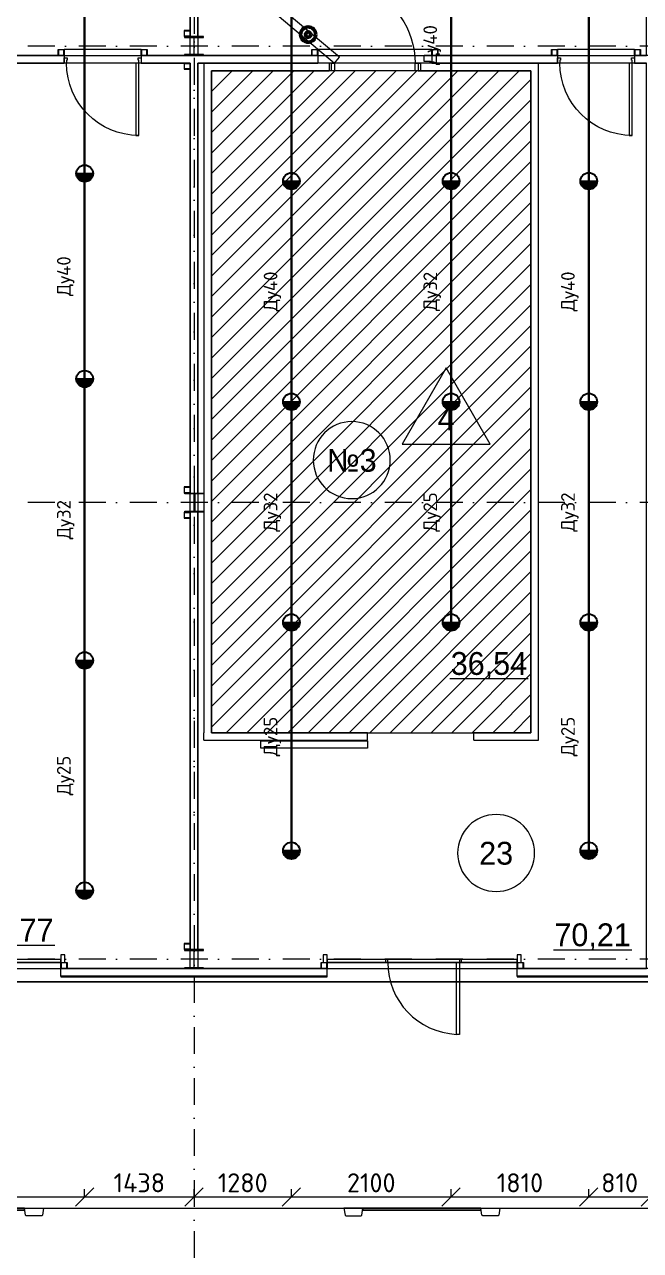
# Model space of a CAD drawing. Header units: millimetres. Extents: x 0 to 2118900, y -20000 to 84100.
# Drawn here: x 415771 to 423870, y 20170 to 36283 of the extents above; entities that cross this region are included whole.
import ezdxf
from ezdxf.enums import TextEntityAlignment as Align

# ---------------------------------------------------------------- set-up
doc = ezdxf.new("R2010")
doc.units = ezdxf.units.MM
for name, pattern in [('Dot & Dashed', [670.277762, 352.777767, -176.388884, 0, -141.111112]), ('Крупный пунктир', [634.99999, 0, -634.99999]), ('Штриховая', [300, 200, -100])]:
    doc.linetypes.add(name, pattern=pattern)
for name, color, linetype, lineweight in [('АР_подоснова', 8, 'Continuous', 13), ('ПТ_В2', 3, 'Continuous', 50), ('ПТ_В21_расп', 1, 'Continuous', 30), ('ПТ_оросители', 7, 'Continuous', 25), ('ПТ_размеры', 7, 'Continuous', 13), ('ПТ_текст', 7, 'Continuous', 18), ('ПТ_штриховка', 8, 'Continuous', 9)]:
    doc.layers.add(name, color=color, linetype=linetype, lineweight=lineweight)
doc.styles.add('АР_текст_1', font='arial.ttf')
doc.styles.add('ПТ', font='isocpeur.ttf')
doc.dimstyles.new('ПТ100', dxfattribs={"dimscale": 100, "dimtxt": 2.5, "dimasz": 1.2, "dimexe": 1, "dimexo": 0, "dimgap": 0.6, "dimtad": 1, "dimdec": 0, "dimtxsty": 'ПТ', "dimtsz": 1.2, "dimcen": 2.5, "dimclrd": 7, "dimclre": 7, "dimclrt": 7, "dimazin": 3, "dimtfac": 1, "dimtmove": 0, "dimatfit": 3, "dimlwd": 13, "dimlwe": 13, "dimarcsym": 0})

# ---------------------------------------------------------------- blocks, each defined once
blk = doc.blocks.new('Разгрузочный тамбур_22_1', base_point=(3324, 5825))
at = {"color": 0, "linetype": 'Continuous', "lineweight": -2}
blk.add_line((6910, 182), (8168, 182), dxfattribs=at)
for start, end in [(0, 180), (180, 0)]:
    blk.add_arc((6996, 2373), 506, start, end, dxfattribs=at)
at = {"color": 0, "lineweight": -2, "style": 'АР_текст_1'}
for tag, p in [('ROOM_NUMBER', (6996, 2373)), ('ROOM_AREA', (7539, 381))]:
    blk.add_attdef(tag, text='', height=300, dxfattribs=at).set_placement(p, align=Align.MIDDLE_CENTER)
blk = doc.blocks.new('Разгрузочный тамбур_23_2', base_point=(15197, 1576))
at = {"color": 0, "linetype": 'Continuous', "lineweight": -2}
blk.add_line((14725, 120), (15755, 120), dxfattribs=at)
for start, end in [(0, 180), (180, 0)]:
    blk.add_arc((13972, 1394), 506, start, end, dxfattribs=at)
at = {"color": 0, "lineweight": -2, "style": 'АР_текст_1'}
for tag, p in [('ROOM_NUMBER', (13972, 1391)), ('ROOM_AREA', (15240, 319))]:
    blk.add_attdef(tag, text='', height=300, dxfattribs=at).set_placement(p, align=Align.MIDDLE_CENTER)
blk = doc.blocks.new('Колонна SHS ГК 270')
at = {"color": 0, "linetype": 'Continuous', "lineweight": -2}
for p, q in [((40, 40), (-40, 40)), ((-40, 40), (-40, -40)), ((-36.4, -36.4), (-36.4, 36.4)), ((-36.4, 36.4), (36.4, 36.4)), ((36.4, 36.4), (36.4, -36.4)), ((40, -40), (40, 40)), ((-40, -40), (40, -40)), ((36.4, -36.4), (-36.4, -36.4))]:
    blk.add_line(p, q, dxfattribs=at)
blk = doc.blocks.new('Труба Квадратного Сечения ГК SHS 27')
at = {"color": 0, "linetype": 'Continuous', "lineweight": -2}
for p, q in [((1250, 40), (0, 40)), ((0, 40), (0, 0)), ((0, 0), (0, -40)), ((2500, 40), (1250, 40)), ((2500, 0), (2500, 40)), ((2500, -40), (2500, 0)), ((0, -40), (1250, -40)), ((1250, -40), (2500, -40))]:
    blk.add_line(p, q, dxfattribs=at)
blk = doc.blocks.new('Труба Квадратного Сечения ГК SHS 27_5')
at = {"color": 0, "linetype": 'Continuous', "lineweight": -2}
for p, q in [((505, 40), (0, 40)), ((0, 40), (0, 0)), ((0, 0), (0, -40)), ((1010, 40), (505, 40)), ((1010, 0), (1010, 40)), ((1010, -40), (1010, 0)), ((0, -40), (505, -40)), ((505, -40), (1010, -40))]:
    blk.add_line(p, q, dxfattribs=at)
blk = doc.blocks.new('Труба Квадратного Сечения ГК SHS 27_6')
at = {"color": 0, "linetype": 'Continuous', "lineweight": -2}
for p, q in [((750, 40), (0, 40)), ((0, 40), (0, 0)), ((0, 0), (0, -40)), ((1500, 40), (750, 40)), ((1500, 0), (1500, 40)), ((1500, -40), (1500, 0)), ((0, -40), (750, -40)), ((750, -40), (1500, -40))]:
    blk.add_line(p, q, dxfattribs=at)
blk = doc.blocks.new('Морозильная камера №3_№3_84', base_point=(12258, 6925))
at = {"color": 0, "linetype": 'Continuous', "lineweight": -2}
for p, q in [((13314, 7769), (12735, 6767)), ((13892, 6767), (13314, 7769)), ((12735, 6767), (13892, 6767)), ((13362, 3686), (14391, 3686))]:
    blk.add_line(p, q, dxfattribs=at)
at = {"color": 0, "linetype": 'Штриховая', "lineweight": -2, "flags": 128}
blk.add_lwpolyline([(10230, 2975), (14430, 2975), (14430, 11675), (10230, 11675)], close=True, dxfattribs=at)
at = {"color": 0, "linetype": 'Continuous', "lineweight": -2}
for start, end in [(0, 180), (180, 0)]:
    blk.add_arc((12074, 6558), 506, start, end, dxfattribs=at)
at = {"color": 0, "lineweight": -2, "style": 'АР_текст_1'}
for tag, p in [('DUMMY_112', (13314, 7101)), ('ROOM_NUMBER', (12074, 6555)), ('ROOM_AREA', (13877, 3885))]:
    blk.add_attdef(tag, text='', height=300, dxfattribs=at).set_placement(p, align=Align.MIDDLE_CENTER)
blk = doc.blocks.new('Перекрытие_1100', base_point=(-300, -300))
at = {"color": 0, "linetype": 'Continuous', "lineweight": -2, "flags": 128}
blk.add_lwpolyline([(-300, -300), (98301, -300), (98301, 40301), (-300, 40301)], close=True, dxfattribs=at)
blk = doc.blocks.new('Перекрытие_310', base_point=(8021, -3275))
at = {"color": 0, "linetype": 'Continuous', "lineweight": -2, "flags": 128}
blk.add_lwpolyline([(8021, -3275), (8008, -3366), (7998, -3375), (7795, -3375), (7785, -3366), (7771, -3275)], close=True, dxfattribs=at)
blk = doc.blocks.new('Перекрытие_410', base_point=(11971, -3275))
at = {"color": 0, "linetype": 'Continuous', "lineweight": -2, "flags": 128}
blk.add_lwpolyline([(11971, -3275), (11985, -3366), (11995, -3375), (12198, -3375), (12208, -3366), (12221, -3275)], close=True, dxfattribs=at)
blk = doc.blocks.new('Перекрытие_510', base_point=(14021, -3275))
at = {"color": 0, "linetype": 'Continuous', "lineweight": -2, "flags": 128}
blk.add_lwpolyline([(14021, -3275), (14008, -3366), (13998, -3375), (13795, -3375), (13785, -3366), (13771, -3275)], close=True, dxfattribs=at)
blk = doc.blocks.new('Однопольная Дверь 27_3')
at = {"color": 0, "linetype": 'Continuous', "lineweight": -2}
for p, q in [((435, 0), (435, 950)), ((435, 950), (475, 950)), ((475, 950), (475, 0)), ((-475, 0), (-505, 0)), ((-505, 0), (-505, -70)), ((-505, -70), (-505, 0)), ((-505, -70), (-505, 0)), ((-475, -40), (-475, 0)), ((475, 0), (435, 0)), ((505, 0), (475, 0)), ((475, 0), (475, -40)), ((505, -70), (505, 0)), ((505, -70), (505, 0)), ((505, -70), (505, 0)), ((-505, -70), (-465, -70)), ((-505, -100), (-505, -70)), ((-465, -40), (-475, -40)), ((-465, -70), (-465, -40)), ((475, -40), (465, -40)), ((465, -40), (465, -70)), ((465, -70), (505, -70)), ((505, -100), (505, -70))]:
    blk.add_line(p, q, dxfattribs=at)
blk.add_arc((475, 0), 950, 90, 180, dxfattribs=at)
blk = doc.blocks.new('Простой Проем Двери')
at = {"color": 0, "linetype": 'Continuous', "lineweight": -2}
for p, q in [((-750, 0), (-750, -100)), ((750, 0), (750, -100))]:
    blk.add_line(p, q, dxfattribs=at)
blk = doc.blocks.new('Стена_70', base_point=(-125, 11875))
at = {"color": 0, "linetype": 'Continuous', "lineweight": -2}
for p, q in [((8294, 11875), (8294, 11845)), ((8294, 11845), (8294, 11775)), ((9304, 11875), (9304, 11845)), ((9304, 11845), (9304, 11775)), ((11627, 11875), (11627, 11775)), ((13127, 11875), (13127, 11775)), ((14780, 11875), (14780, 11845)), ((14780, 11845), (14780, 11775)), ((15790, 11875), (15790, 11845)), ((15790, 11845), (15790, 11775))]:
    blk.add_line(p, q, dxfattribs=at)
at = {"color": 0, "linetype": 'Continuous', "lineweight": -2, "flags": 128}
for points in [[(8294, 11875), (6640, 11875)], [(6640, 11775), (8294, 11775)], [(11627, 11875), (9304, 11875)], [(9304, 11775), (9950, 11775)], [(10050, 11775), (11627, 11775)], [(14780, 11875), (13127, 11875)], [(13127, 11775), (14780, 11775)], [(17627, 11875), (15790, 11875)], [(15790, 11775), (15950, 11775)]]:
    blk.add_lwpolyline(points, dxfattribs=at)
at = {"color": 0, "linetype": 'Continuous', "lineweight": -2, "xscale": -1, "zscale": 1000, "rotation": 180}
for p in [(8799, 11775), (15285, 11775)]:
    blk.add_blockref('Однопольная Дверь 27_3', p, dxfattribs=at)
at = {"color": 0, "linetype": 'Continuous', "lineweight": -2, "xscale": -1, "zscale": 1000}
blk.add_blockref('Простой Проем Двери', (12377, 11875), dxfattribs=at)
blk = doc.blocks.new('Наружная Раздвижная Дверь 27')
at = {"color": 0, "linetype": 'Continuous', "lineweight": -2}
for p, q in [((-700, 0), (-700, -100)), ((700, 105), (2100, 105)), ((700, 5), (700, 105)), ((2100, 5), (700, 5)), ((700, 0), (700, -100)), ((2100, 105), (2100, 5))]:
    blk.add_line(p, q, dxfattribs=at)
blk = doc.blocks.new('Стена_31', base_point=(10130, 2875))
at = {"color": 0, "linetype": 'Continuous', "lineweight": -2}
for p, q in [((12280, 2875), (12280, 2975)), ((13680, 2875), (13680, 2975))]:
    blk.add_line(p, q, dxfattribs=at)
at = {"color": 0, "linetype": 'Continuous', "lineweight": -2, "flags": 128}
for points in [[(10130, 2875), (10130, 2975)], [(12280, 2975), (10230, 2975)], [(14430, 2975), (13680, 2975)], [(14530, 2875), (14530, 2975)], [(10130, 2875), (12280, 2875)], [(13680, 2875), (14530, 2875)]]:
    blk.add_lwpolyline(points, dxfattribs=at)
at = {"color": 0, "linetype": 'Continuous', "lineweight": -2, "zscale": 1000, "rotation": 180}
blk.add_blockref('Наружная Раздвижная Дверь 27', (12980, 2875), dxfattribs=at)
blk = doc.blocks.new('Стена_32', base_point=(14530, 2875))
at = {"color": 0, "linetype": 'Continuous', "lineweight": -2, "flags": 128}
for points in [[(14530, 11775), (14430, 11775)], [(14530, 2975), (14530, 11775)], [(14430, 11675), (14430, 2975)]]:
    blk.add_lwpolyline(points, dxfattribs=at)
blk = doc.blocks.new('Однопольная Дверь 27_4')
at = {"color": 0, "linetype": 'Continuous', "lineweight": -2}
for p, q in [((466, 77), (1278, 758)), ((1342, 681), (530, 0)), ((1278, 758), (1342, 681)), ((-570, 0), (-600, 0)), ((-600, 0), (-600, -100)), ((-600, 0), (-600, -100)), ((-600, 0), (-600, -100)), ((-530, 0), (-570, 0)), ((-570, 0), (-570, -100)), ((-530, -100), (-530, 0)), ((530, 0), (466, 77)), ((570, 0), (530, 0)), ((530, 0), (530, -100)), ((570, 0), (600, 0)), ((570, -100), (570, 0)), ((600, 0), (600, -100)), ((600, 0), (600, -100)), ((600, 0), (600, -100)), ((-570, -100), (-600, -100)), ((-570, -100), (-530, -100)), ((530, -100), (570, -100)), ((570, -100), (600, -100))]:
    blk.add_line(p, q, dxfattribs=at)
blk.add_arc((530, 0), 1060, 40, 180, dxfattribs=at)
blk = doc.blocks.new('Стена_33', base_point=(14530, 11775))
at = {"color": 0, "linetype": 'Continuous', "lineweight": -2}
for p, q in [((11777, 11775), (11777, 11675)), ((12977, 11775), (12977, 11675))]:
    blk.add_line(p, q, dxfattribs=at)
at = {"color": 0, "linetype": 'Continuous', "lineweight": -2, "flags": 128}
for points in [[(10130, 11775), (10130, 11675)], [(11777, 11775), (10130, 11775)], [(14430, 11775), (12977, 11775)], [(10230, 11675), (11777, 11675)], [(12977, 11675), (14430, 11675)]]:
    blk.add_lwpolyline(points, dxfattribs=at)
at = {"color": 0, "linetype": 'Continuous', "lineweight": -2, "xscale": -1, "zscale": 1000}
blk.add_blockref('Однопольная Дверь 27_4', (12377, 11775), dxfattribs=at)
blk = doc.blocks.new('Стена_34', base_point=(10130, 11775))
at = {"color": 0, "linetype": 'Continuous', "lineweight": -2, "flags": 128}
for points in [[(10130, 11675), (10130, 2975)], [(10230, 2975), (10230, 11675)]]:
    blk.add_lwpolyline(points, dxfattribs=at)
blk = doc.blocks.new('Стена_35', base_point=(10000, 125))
at = {"color": 0, "linetype": 'Continuous', "lineweight": -2, "flags": 128}
for points in [[(10050, 5875), (9950, 5875)], [(9950, 5875), (9950, 125)], [(10050, 125), (10050, 5875)], [(9950, 125), (10050, 125)]]:
    blk.add_lwpolyline(points, dxfattribs=at)
blk = doc.blocks.new('Стена_144', base_point=(14250, -225))
at = {"color": 0, "linetype": 'Continuous', "lineweight": -2, "flags": 128}
for points in [[(15997, -225), (14250, -225)], [(14250, -225), (14250, -235)], [(14250, -235), (15997, -235)], [(15997, -235), (15997, -225)]]:
    blk.add_lwpolyline(points, dxfattribs=at)
blk = doc.blocks.new('Стена_145', base_point=(11750, -225))
at = {"color": 0, "linetype": 'Continuous', "lineweight": -2, "flags": 128}
for points in [[(11750, -225), (10003, -225)], [(10003, -225), (10003, -235)], [(10003, -235), (11750, -235)], [(11750, -235), (11750, -225)]]:
    blk.add_lwpolyline(points, dxfattribs=at)
blk = doc.blocks.new('Стена_146', base_point=(11750, -225))
at = {"color": 0, "linetype": 'Continuous', "lineweight": -2, "flags": 128}
for points in [[(11750, -225), (10003, -225)], [(10003, -225), (10003, -235)], [(10003, -235), (11750, -235)], [(11750, -235), (11750, -225)]]:
    blk.add_lwpolyline(points, dxfattribs=at)
blk = doc.blocks.new('Стена_334', base_point=(8250, -225))
at = {"color": 0, "linetype": 'Continuous', "lineweight": -2, "flags": 128}
for points in [[(9997, -225), (8250, -225)], [(8250, -225), (8250, -235)], [(8250, -235), (9997, -235)], [(9997, -235), (9997, -225)]]:
    blk.add_lwpolyline(points, dxfattribs=at)
blk = doc.blocks.new('Стена_335', base_point=(8250, -225))
at = {"color": 0, "linetype": 'Continuous', "lineweight": -2, "flags": 128}
for points in [[(9997, -225), (8250, -225)], [(8250, -225), (8250, -235)], [(8250, -235), (9997, -235)], [(9997, -235), (9997, -225)]]:
    blk.add_lwpolyline(points, dxfattribs=at)
blk = doc.blocks.new('Стена_338', base_point=(14250, -225))
at = {"color": 0, "linetype": 'Continuous', "lineweight": -2, "flags": 128}
for points in [[(15997, -225), (14250, -225)], [(14250, -225), (14250, -235)], [(14250, -235), (15997, -235)], [(15997, -235), (15997, -225)]]:
    blk.add_lwpolyline(points, dxfattribs=at)
blk = doc.blocks.new('Стена_387', base_point=(10000, 12125))
at = {"color": 0, "linetype": 'Continuous', "lineweight": -2, "flags": 128}
for points in [[(10050, 17875), (9950, 17875)], [(9950, 17875), (9950, 15825)], [(10050, 15825), (10050, 17875)], [(9950, 15725), (9950, 12125)], [(10050, 12125), (10050, 15725)], [(9950, 12125), (10050, 12125)]]:
    blk.add_lwpolyline(points, dxfattribs=at)
blk = doc.blocks.new('Стена_399', base_point=(10000, 6125))
at = {"color": 0, "linetype": 'Continuous', "lineweight": -2, "flags": 128}
for points in [[(9950, 11775), (9950, 6125)], [(10050, 6125), (10050, 11775)], [(9950, 6125), (10050, 6125)]]:
    blk.add_lwpolyline(points, dxfattribs=at)
blk = doc.blocks.new('Морф_9')
at = {"color": 0, "linetype": 'Continuous', "lineweight": -2, "flags": 128}
for points in [[(7321, -3301), (7321, -3299)], [(7321, -3299), (7621, -3299)], [(7621, -3301), (7321, -3301)], [(7621, -3299), (7621, -3301)], [(7771, -3299), (7621, -3299)], [(7621, -3301), (7771, -3301)], [(7771, -3299), (7771, -3301)]]:
    blk.add_lwpolyline(points, dxfattribs=at)
blk = doc.blocks.new('Морф_10')
at = {"color": 0, "linetype": 'Continuous', "lineweight": -2, "flags": 128}
for points in [[(7521, -3301), (7521, -3299)], [(7521, -3299), (7771, -3299)], [(7771, -3301), (7521, -3301)], [(7771, -3299), (7771, -3301)]]:
    blk.add_lwpolyline(points, dxfattribs=at)
blk = doc.blocks.new('Морф_11')
at = {"color": 0, "linetype": 'Continuous', "lineweight": -2, "flags": 128}
for points in [[(7721, -3301), (7721, -3299)], [(7721, -3299), (7771, -3299)], [(7771, -3301), (7721, -3301)], [(7771, -3299), (7771, -3301)]]:
    blk.add_lwpolyline(points, dxfattribs=at)
blk = doc.blocks.new('Морф_12')
at = {"color": 0, "linetype": 'Continuous', "lineweight": -2, "flags": 128}
for points in [[(12221, -3301), (12221, -3299)], [(12421, -3299), (12221, -3299)], [(12421, -3301), (12221, -3301)], [(12421, -3301), (12421, -3299)]]:
    blk.add_lwpolyline(points, dxfattribs=at)
blk = doc.blocks.new('Морф_13')
at = {"color": 0, "linetype": 'Continuous', "lineweight": -2, "flags": 128}
for points in [[(12221, -3301), (12221, -3299)], [(12221, -3299), (12421, -3299)], [(12421, -3301), (12221, -3301)], [(12421, -3299), (12421, -3301)], [(12621, -3299), (12421, -3299)], [(12421, -3301), (12621, -3301)], [(12621, -3301), (12621, -3299)]]:
    blk.add_lwpolyline(points, dxfattribs=at)
blk = doc.blocks.new('Морф_14')
at = {"color": 0, "linetype": 'Continuous', "lineweight": -2, "flags": 128}
for points in [[(12321, -3301), (12321, -3299)], [(12321, -3299), (12621, -3299)], [(12621, -3301), (12321, -3301)], [(12621, -3299), (12621, -3301)], [(12821, -3299), (12621, -3299)], [(12621, -3301), (12821, -3301)], [(12821, -3301), (12821, -3299)]]:
    blk.add_lwpolyline(points, dxfattribs=at)
blk = doc.blocks.new('Морф_15')
at = {"color": 0, "linetype": 'Continuous', "lineweight": -2, "flags": 128}
for points in [[(12321, -3301), (12321, -3299)], [(12321, -3299), (12621, -3299)], [(12621, -3301), (12321, -3301)], [(12621, -3299), (12621, -3301)], [(12821, -3299), (12621, -3299)], [(12621, -3301), (12821, -3301)], [(12821, -3301), (12821, -3299)]]:
    blk.add_lwpolyline(points, dxfattribs=at)
blk = doc.blocks.new('Морф_16')
at = {"color": 0, "linetype": 'Continuous', "lineweight": -2, "flags": 128}
for points in [[(12521, -3301), (12521, -3299)], [(12521, -3299), (12821, -3299)], [(12821, -3301), (12521, -3301)], [(12821, -3299), (12821, -3301)], [(13021, -3299), (12821, -3299)], [(12821, -3301), (13021, -3301)], [(13021, -3301), (13021, -3299)]]:
    blk.add_lwpolyline(points, dxfattribs=at)
blk = doc.blocks.new('Морф_17')
at = {"color": 0, "linetype": 'Continuous', "lineweight": -2, "flags": 128}
for points in [[(12721, -3301), (12721, -3299)], [(12721, -3299), (13021, -3299)], [(13021, -3301), (12721, -3301)], [(13021, -3299), (13021, -3301)], [(13221, -3299), (13021, -3299)], [(13021, -3301), (13221, -3301)], [(13221, -3301), (13221, -3299)]]:
    blk.add_lwpolyline(points, dxfattribs=at)
blk = doc.blocks.new('Морф_18')
at = {"color": 0, "linetype": 'Continuous', "lineweight": -2, "flags": 128}
for points in [[(12921, -3301), (12921, -3299)], [(12921, -3299), (13221, -3299)], [(13221, -3301), (12921, -3301)], [(13221, -3299), (13221, -3301)], [(13421, -3299), (13221, -3299)], [(13221, -3301), (13421, -3301)], [(13421, -3301), (13421, -3299)]]:
    blk.add_lwpolyline(points, dxfattribs=at)
blk = doc.blocks.new('Морф_19')
at = {"color": 0, "linetype": 'Continuous', "lineweight": -2, "flags": 128}
for points in [[(13121, -3301), (13121, -3299)], [(13121, -3299), (13421, -3299)], [(13421, -3301), (13121, -3301)], [(13421, -3299), (13421, -3301)], [(13621, -3299), (13421, -3299)], [(13421, -3301), (13621, -3301)], [(13621, -3301), (13621, -3299)]]:
    blk.add_lwpolyline(points, dxfattribs=at)
blk = doc.blocks.new('Морф_20')
at = {"color": 0, "linetype": 'Continuous', "lineweight": -2, "flags": 128}
for points in [[(13321, -3301), (13321, -3299)], [(13321, -3299), (13621, -3299)], [(13621, -3301), (13321, -3301)], [(13621, -3299), (13621, -3301)], [(13771, -3299), (13621, -3299)], [(13621, -3301), (13771, -3301)], [(13771, -3299), (13771, -3301)]]:
    blk.add_lwpolyline(points, dxfattribs=at)
blk = doc.blocks.new('Морф_21')
at = {"color": 0, "linetype": 'Continuous', "lineweight": -2, "flags": 128}
for points in [[(13521, -3301), (13521, -3299)], [(13521, -3299), (13771, -3299)], [(13771, -3301), (13521, -3301)], [(13771, -3299), (13771, -3301)]]:
    blk.add_lwpolyline(points, dxfattribs=at)
blk = doc.blocks.new('Морф_22')
at = {"color": 0, "linetype": 'Continuous', "lineweight": -2, "flags": 128}
for points in [[(13721, -3301), (13721, -3299)], [(13721, -3299), (13771, -3299)], [(13771, -3301), (13721, -3301)], [(13771, -3299), (13771, -3301)]]:
    blk.add_lwpolyline(points, dxfattribs=at)
blk = doc.blocks.new('Колонна Универсальная 27')
at = {"color": 0, "linetype": 'Continuous', "lineweight": -2}
for p, q in [((125, 125), (-125, 125)), ((-125, 125), (-125, 113)), ((-125, 113), (-4, 113)), ((-4, 113), (-4, -113)), ((4, -113), (4, 113)), ((4, 113), (125, 113)), ((125, 113), (125, 125)), ((-4, -113), (-125, -113)), ((-125, -113), (-125, -125)), ((-125, -125), (125, -125)), ((125, -113), (4, -113)), ((125, -125), (125, -113))]:
    blk.add_line(p, q, dxfattribs=at)
blk = doc.blocks.new('Двутавp К 26020-83 27')
at = {"color": 0, "linetype": 'Крупный пунктир', "lineweight": -2}
blk.add_line((0, 0), (39875, 0), dxfattribs=at)
blk = doc.blocks.new('Перекрытие_750', base_point=(3875, -3275))
at = {"color": 0, "linetype": 'Continuous', "lineweight": -2, "flags": 128}
blk.add_lwpolyline([(3875, -3275), (94125, -3275), (94125, -300), (3875, -300)], close=True, dxfattribs=at)
blk = doc.blocks.new('Перекрытие_760', base_point=(6221, -3299))
at = {"color": 0, "linetype": 'Continuous', "lineweight": -2, "flags": 128}
blk.add_lwpolyline([(6221, -3299), (7771, -3299), (7771, -3275), (6221, -3275)], close=True, dxfattribs=at)
blk = doc.blocks.new('Перекрытие_770', base_point=(12221, -3299))
at = {"color": 0, "linetype": 'Continuous', "lineweight": -2, "flags": 128}
blk.add_lwpolyline([(12221, -3299), (13771, -3299), (13771, -3275), (12221, -3275)], close=True, dxfattribs=at)
blk = doc.blocks.new('Ворота Гаражные Раздвижные Вертикальные 27')
at = {"color": 0, "linetype": 'Continuous', "lineweight": -2}
for p, q in [((-1250, 180), (-1250, 80)), ((1250, 180), (1250, 80)), ((-1250, 0), (-1300, 0)), ((-1300, 0), (-1300, -100)), ((1250, 0), (-1250, 0)), ((-1250, 0), (-1250, -40)), ((-1250, -100), (-1250, 0)), ((1250, -40), (1250, 0)), ((1300, 0), (1250, 0)), ((1250, 0), (1250, -100)), ((1300, -100), (1300, 0)), ((-1300, -100), (-1250, -100)), ((-1250, -40), (1250, -40)), ((1250, -100), (1300, -100))]:
    blk.add_line(p, q, dxfattribs=at)
blk.add_point((0, 0), dxfattribs=at)
blk.add_point((0, 0), dxfattribs=at)
blk.add_point((0, 0), dxfattribs=at)
blk.add_point((0, 0), dxfattribs=at)
blk = doc.blocks.new('Стена_413', base_point=(-125, -125))
at = {"color": 0, "linetype": 'Continuous', "lineweight": -2}
for p, q in [((8250, -225), (8250, -125)), ((11750, -225), (11750, -125)), ((14250, -225), (14250, -125))]:
    blk.add_line(p, q, dxfattribs=at)
at = {"color": 0, "linetype": 'Continuous', "lineweight": -2, "flags": 128}
for points in [[(11700, -125), (8300, -125)], [(17700, -125), (14300, -125)], [(8250, -225), (11750, -225)], [(14250, -225), (17750, -225)]]:
    blk.add_lwpolyline(points, dxfattribs=at)
at = {"color": 0, "linetype": 'Continuous', "lineweight": -2}
blk.add_point((13000, -45), dxfattribs=at)
blk.add_point((13000, -45), dxfattribs=at)
at = {"color": 0, "linetype": 'Continuous', "lineweight": -2, "zscale": 1000, "rotation": 180}
for p in [(7000, -45), (13000, -45)]:
    blk.add_blockref('Ворота Гаражные Раздвижные Вертикальные 27', p, dxfattribs=at)
blk = doc.blocks.new('Стандартный Маркер Сетки_40')
at = {"color": 0, "linetype": 'Dot & Dashed', "lineweight": -2}
blk.add_line((0, 0), (55187, 0), dxfattribs=at)
at = {"color": 0, "lineweight": -2, "style": 'АР_текст_1'}
blk.add_attdef('AC_MarkerText_1', text='', height=300, rotation=90, dxfattribs=at).set_placement((55368, -69), align=Align.TOP_CENTER)
blk = doc.blocks.new('AR_F1')
at = {"layer": 'АР_подоснова', "linetype": 'Dot & Dashed'}
for p, q in [((98000, 12000), (-4800, 12000)), ((98000, 6000), (-4800, 6000)), ((98000, 0), (-4800, 0))]:
    blk.add_line(p, q, dxfattribs=at)
at = {"layer": 'АР_подоснова', "linetype": 'Continuous'}
for p, q in [((12546, -5), (12518, -5)), ((12518, -5), (12518, -45)), ((12518, -45), (12546, -45)), ((12546, -45), (12546, -5)), ((13450, -989), (13450, -43)), ((13450, -43), (13490, -43)), ((13518, -5), (13490, -5)), ((13490, -5), (13490, -45)), ((13490, -43), (13490, -989)), ((13490, -45), (13518, -45)), ((13518, -45), (13518, -5)), ((13490, -989), (13450, -989))]:
    blk.add_line(p, q, dxfattribs=at)
at = {"layer": 'АР_подоснова', "linetype": 'Continuous', "flags": 128}
for points in [[(4225, 15726), (4225, 11875), (9950, 11875), (9950, 15726)], [(10050, 15726), (10050, 11875), (15950, 11875), (15950, 15726)], [(9950, 5875), (9950, 6125), (9950, 11775), (-125, 11775), (-125, 1975), (5670, 1975), (5670, -125), (9950, -125), (9950, 125)], [(10050, 11775), (10050, -125), (15950, -125), (15950, 11775), (14530, 11775), (10130, 11775)], [(10230, 2975), (14430, 2975), (14430, 11675), (10230, 11675)]]:
    blk.add_lwpolyline(points, close=True, dxfattribs=at)
at = {"layer": 'АР_подоснова', "linetype": 'Continuous'}
blk.add_arc((13495, -41), 949, 180.2153, 267.3048, dxfattribs=at)
for name, p in [('Перекрытие_1100', (-300, -300)), ('Перекрытие_750', (3875, -3275)), ('Перекрытие_760', (6221, -3299)), ('Морф_9', (0, 0)), ('Морф_10', (0, 0)), ('Морф_11', (0, 0)), ('Перекрытие_310', (8021, -3275)), ('Перекрытие_410', (11971, -3275)), ('Перекрытие_770', (12221, -3299)), ('Морф_12', (0, 0)), ('Морф_13', (0, 0)), ('Морф_14', (0, 0)), ('Морф_15', (0, 0)), ('Морф_16', (0, 0)), ('Морф_17', (0, 0)), ('Морф_18', (0, 0)), ('Морф_19', (0, 0)), ('Морф_20', (0, 0)), ('Морф_21', (0, 0)), ('Морф_22', (0, 0)), ('Перекрытие_510', (14021, -3275))]:
    blk.add_blockref(name, p, dxfattribs=at)
at = {"layer": 'АР_подоснова', "linetype": 'Continuous', "zscale": 1000}
for name, p, rotation in [('Стандартный Маркер Сетки_40', (10000, 40000), 270), ('Колонна SHS ГК 270', (9910, 12165), 180), ('Колонна Универсальная 27', (10000, 12000), 180), ('Труба Квадратного Сечения ГК SHS 27_5', (9304, 11915), 180), ('Труба Квадратного Сечения ГК SHS 27_6', (13127, 11915), 180), ('Труба Квадратного Сечения ГК SHS 27_5', (15790, 11915), 180), ('Колонна SHS ГК 270', (9910, 11735), 180), ('Колонна SHS ГК 270', (9910, 6165), 180), ('Колонна SHS ГК 270', (9910, 5835), 180), ('Колонна SHS ГК 270', (9910, 165), 180), ('Колонна Универсальная 27', (10000, 0), 180), ('Труба Квадратного Сечения ГК SHS 27', (8250, -85), 180), ('Труба Квадратного Сечения ГК SHS 27', (14250, -85), 180)]:
    blk.add_blockref(name, p, dxfattribs=dict(at, rotation=rotation))
at = {"layer": 'АР_подоснова', "linetype": 'Continuous', "xscale": -1, "zscale": 1000}
for name, p, rotation in [('Двутавp К 26020-83 27', (10000, 40000), 90), ('Колонна SHS ГК 270', (8254, 11915), 180), ('Колонна SHS ГК 270', (9344, 11915), 180), ('Колонна SHS ГК 270', (11587, 11915), 180), ('Колонна SHS ГК 270', (13167, 11915), 180), ('Колонна SHS ГК 270', (14740, 11915), 180), ('Колонна SHS ГК 270', (15830, 11915), 180), ('Колонна SHS ГК 270', (8290, -85), 180), ('Колонна SHS ГК 270', (11710, -85), 180), ('Колонна SHS ГК 270', (14290, -85), 180)]:
    blk.add_blockref(name, p, dxfattribs=dict(at, rotation=rotation))
at = {"layer": 'АР_подоснова'}
for name, p in [('Стена_387', (10000, 12125)), ('Стена_33', (14530, 11775)), ('Стена_70', (-125, 11875)), ('Стена_399', (10000, 6125)), ('Стена_32', (14530, 2875)), ('Стена_34', (10130, 11775)), ('Стена_35', (10000, 125)), ('Стена_31', (10130, 2875)), ('Стена_413', (-125, -125)), ('Стена_334', (8250, -225)), ('Стена_335', (8250, -225)), ('Стена_145', (11750, -225)), ('Стена_146', (11750, -225)), ('Стена_144', (14250, -225)), ('Стена_338', (14250, -225))]:
    blk.add_blockref(name, p, dxfattribs=at)
at = {"layer": 'АР_подоснова', "linetype": 'Continuous'}
ref = blk.add_blockref('Морозильная камера №3_№3_84', (12258, 6925), dxfattribs=at)
ref.add_attrib('ROOM_NUMBER', '№3', dxfattribs={"layer": '0', "color": 0, "lineweight": 9, "height": 300}).set_placement((12074, 6555), align=Align.MIDDLE_CENTER)
ref.add_attrib('ROOM_AREA', '36,54', dxfattribs={"layer": '0', "color": 0, "lineweight": 9, "height": 300}).set_placement((13877, 3885), align=Align.MIDDLE_CENTER)
ref.add_attrib('DUMMY_112', '4', dxfattribs={"layer": '0', "color": 0, "lineweight": 9, "height": 300}).set_placement((13314, 7101), align=Align.MIDDLE_CENTER)
at = {"layer": 'АР_подоснова', "linetype": 'Continuous', "xscale": -1, "zscale": 1000}
blk.add_blockref('Колонна Универсальная 27', (10005, 6000), dxfattribs=at)
at = {"layer": 'АР_подоснова', "linetype": 'Continuous'}
ref = blk.add_blockref('Разгрузочный тамбур_22_1', (3324, 5825), dxfattribs=at)
ref.add_attrib('ROOM_NUMBER', '22', dxfattribs={"layer": '0', "color": 0, "lineweight": 9, "height": 300}).set_placement((6996, 2373), align=Align.MIDDLE_CENTER)
ref.add_attrib('ROOM_AREA', '108,77', dxfattribs={"layer": '0', "color": 0, "lineweight": 9, "height": 300}).set_placement((7539, 381), align=Align.MIDDLE_CENTER)
ref = blk.add_blockref('Разгрузочный тамбур_23_2', (15197, 1576), dxfattribs=at)
ref.add_attrib('ROOM_NUMBER', '23', dxfattribs={"layer": '0', "color": 0, "lineweight": 9, "height": 300}).set_placement((13972, 1391), align=Align.MIDDLE_CENTER)
ref.add_attrib('ROOM_AREA', '70,21', dxfattribs={"layer": '0', "color": 0, "lineweight": 9, "height": 300}).set_placement((15240, 319), align=Align.MIDDLE_CENTER)
blk = doc.blocks.new('SPR_DN')
for p, q in [((-1.1, 0), (1.1, 0)), ((-1.08, -0.18), (1.08, -0.18)), ((-1.04, -0.37), (1.04, -0.37)), ((-0.95, -0.55), (0.95, -0.55)), ((-0.82, -0.73), (0.82, -0.73)), ((-0.61, -0.92), (0.61, -0.92))]:
    blk.add_line(p, q)
blk.add_circle((0, 0), 1.1)
blk = doc.blocks.new('RISER')
for radius in [1, 0.35]:
    blk.add_circle((0, 0), radius)

msp = doc.modelspace()

# ---------------------------------------------------------------- hatches: boundary and pattern name
at = {"layer": 'ПТ_штриховка'}
h = msp.add_hatch(dxfattribs=at)
h.set_pattern_fill('ANSI31', color=8, scale=60)
h.paths.add_polyline_path([(418230, 26975), (422430, 26975), (422430, 35675), (418230, 35675)])

# ---------------------------------------------------------------- linework, layer by layer
at = {"layer": 'ПТ_В21_расп'}
for p, q in [((416562, 37800), (416562, 34325)), ((419280, 37800), (419280, 34225)), ((421380, 37800), (421380, 34225)), ((423190, 37800), (423190, 34225)), ((416562, 34325), (416562, 31625)), ((419280, 34225), (419280, 31325)), ((421380, 34225), (421380, 31325)), ((423190, 34225), (423190, 31325)), ((416562, 31625), (416562, 27925)), ((419280, 31325), (419280, 28425)), ((421380, 31325), (421380, 28425)), ((423190, 31325), (423190, 28425)), ((419280, 28425), (419280, 25425)), ((423190, 28425), (423190, 25425)), ((416562, 27925), (416562, 24900))]:
    msp.add_line(p, q, dxfattribs=at)

# ---------------------------------------------------------------- block references
at = {"layer": 'АР_подоснова'}
msp.add_blockref('AR_F1', (408000, 24000), dxfattribs=at)
at = {"layer": 'ПТ_В2', "xscale": 100, "yscale": 100}
msp.add_blockref('RISER', (419500, 36150), dxfattribs=at)
at = {"layer": 'ПТ_оросители', "xscale": 100, "yscale": 100}
for p in [(416562, 34325), (419280, 34225), (421380, 34225), (423190, 34225), (416562, 31625), (419280, 31325), (421380, 31325), (423190, 31325), (419280, 28425), (421380, 28425), (423190, 28425), (416562, 27925), (419280, 25425), (423190, 25425), (416562, 24900)]:
    msp.add_blockref('SPR_DN', p, dxfattribs=at)

# ---------------------------------------------------------------- texts
at = {"layer": 'ПТ_текст', "style": 'ПТ'}
for s, p in [('Ду40', (421250, 36012.5)), ('Ду40', (416432, 32975)), ('Ду40', (419150, 32775)), ('Ду32', (421250, 32775)), ('Ду40', (423060, 32775)), ('Ду32', (416432, 29775)), ('Ду32', (419150, 29875)), ('Ду25', (421250, 29875)), ('Ду32', (423060, 29875)), ('Ду25', (419150, 26925)), ('Ду25', (423060, 26925)), ('Ду25', (416432, 26412.5))]:
    msp.add_text(s, height=180, rotation=90, dxfattribs=at).set_placement(p, align=Align.BOTTOM_CENTER)

# ---------------------------------------------------------------- dimensions: what is measured, and where the dimension line sits
at = {"layer": 'ПТ_размеры'}
for base, p1, p2 in [((413975, 20875), (413975, 20875), (416562, 20875)), ((416562, 20875), (416562, 20875), (418000, 20875)), ((418000, 20875), (418000, 20875), (419280, 20875)), ((419280, 20875), (419280, 20875), (421380, 20875)), ((421380, 20875), (421380, 20875), (423190, 20875)), ((423190, 20875), (423190, 20875), (424000, 20875))]:
    msp.add_linear_dim(base=base, p1=p1, p2=p2, dimstyle='ПТ100', dxfattribs=at).render()

doc.saveas('drawing.dxf')
